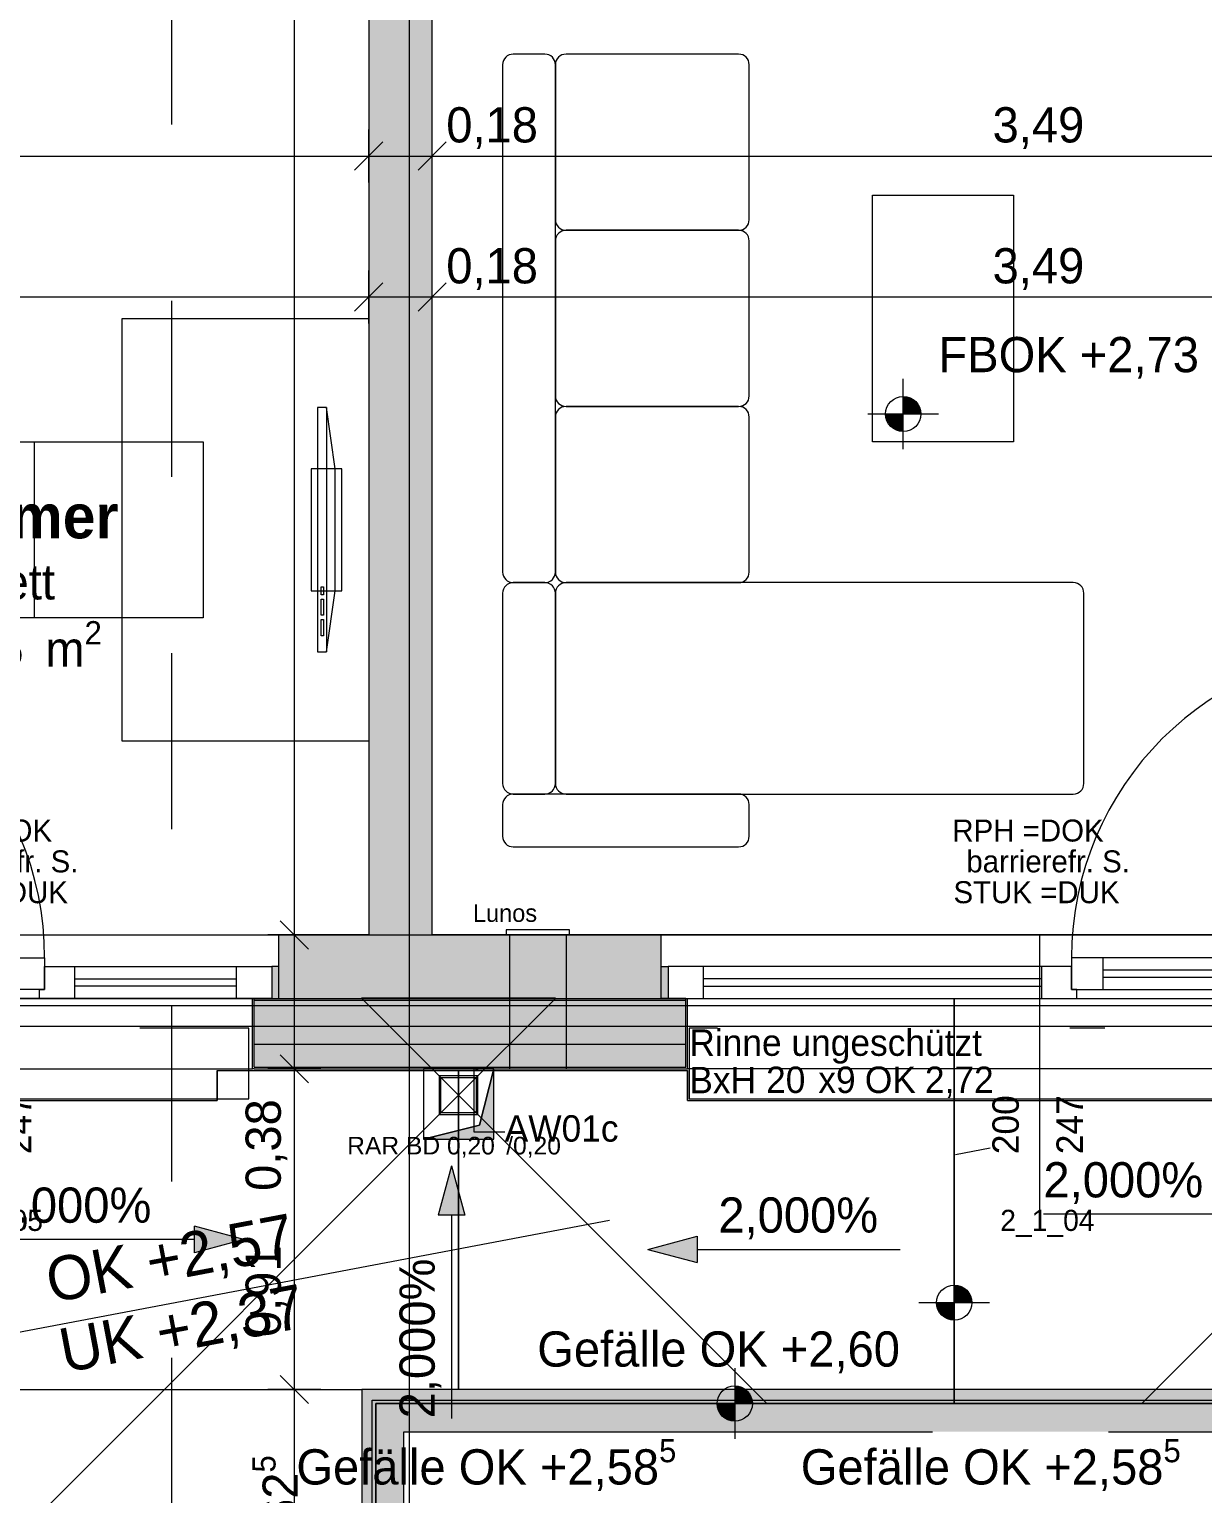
# Model space of a CAD drawing. Header units: metres. Extents: x -3 to 205, y -18 to 45.
# Drawn here: x 46.321 to 49.652, y -11.39 to -7.233 of the extents above; entities that cross this region are included whole.
import ezdxf

# ---------------------------------------------------------------- set-up
doc = ezdxf.new("R2010")
doc.units = ezdxf.units.M
doc.header["$MEASUREMENT"] = 0
for name, pattern in [('Achse', [0.004, 0.002, -0.001, 0, -0.001]), ('Baufluchtlinie', [0.013, 0.008, -0.005]), ('Punkt 1_1', [0.075, 0.025, -0.05]), ('Schnittlinie', [0.006, 0.003, -0.0015, 0, -0.0015]), ('Strichlinie eng', [0.002, 0.0015, -0.0005]), ('Untersicht', [0.001, 0.0005, -0.0005])]:
    doc.linetypes.add(name, pattern=pattern)
for name, color, linetype in [('1._1.Stock  PP STG2_4_000 Achsraster', 7, 'Continuous'), ('1._1.Stock  PP STG2_4_110 Wand Aussen', 7, 'Continuous'), ('1._1.Stock  PP STG2_4_120 Wand Innen tragend', 7, 'Continuous'), ('1._1.Stock  PP STG2_4_210 Decke', 7, 'Continuous'), ('1._1.Stock  PP STG2_4_220 Bodenaufbau', 7, 'Continuous'), ('1._1.Stock  PP STG2_4_220 Bodenaufbau - Außen_ Gefälle', 7, 'Continuous'), ('1._1.Stock  PP STG2_4_221 Bodenaufbau - Abdichtung', 7, 'Continuous'), ('1._1.Stock  PP STG2_4_221 Bodenaufbau - Terrassenbelag', 7, 'Continuous'), ('1._1.Stock  PP STG2_4_270 Deckendurchbruchsymbol', 7, 'Continuous'), ('1._1.Stock  PP STG2_4_450 Absturzsicherung', 7, 'Continuous'), ('1._1.Stock  PP STG2_4_510 Möblierung', 7, 'Continuous'), ('1._1.Stock  PP STG2_4_520 Fixeinbauten', 7, 'Continuous'), ('1._1.Stock  PP STG2_4_611 Entwässerung', 7, 'Continuous'), ('1._1.Stock  PP STG2_4_810 Raum', 7, 'Continuous'), ('1._1.Stock  PP STG2_4_815 Raumbegrenzung', 7, 'Continuous'), ('1._1.Stock  PP STG2_4_851 Marker Schnitt', 7, 'Continuous'), ('1._1.Stock  PP STG2_4_915 Allgemein Beschriftung.x', 7, 'Continuous'), ('1._1.Stock  PP STG2_4_950 Polierplan Bemaßung', 7, 'Continuous'), ('1._1.Stock  PP STG2_4_955 Polierplan Beschriftung', 7, 'Continuous')]:
    doc.layers.add(name, color=color, linetype=linetype)
doc.styles.add('ERSTELLTER_STIL_1', font='arial.ttf')
doc.styles.add('ERSTELLTER_STIL_2', font='')
doc.styles.add('ERSTELLTER_STIL_6', font='')
doc.styles.get('ERSTELLTER_STIL_2').set_extended_font_data('Eurostile')
doc.styles.get('ERSTELLTER_STIL_6').set_extended_font_data('Eurostile', bold=True)

msp = doc.modelspace()

# ---------------------------------------------------------------- hatches: boundary and pattern name
at = {"layer": '1._1.Stock  PP STG2_4_110 Wand Aussen', "linetype": 'Continuous', "lineweight": 13, "true_color": 0x3f7f02}
msp.add_hatch(color=76, dxfattribs=at).paths.add_polyline_path([(48.115, -9.8037), (47.03, -9.8037), (47.03, -9.8937), (47.03, -9.9837), (48.115, -9.9837), (48.115, -9.8937)])
at = {"layer": '1._1.Stock  PP STG2_4_110 Wand Aussen', "linetype": 'Continuous', "lineweight": 13, "true_color": 0xff6400}
for points in [[(47.01, -9.9837), (47.03, -9.9837), (47.03, -9.8937), (47.01, -9.8937)], [(48.135, -9.9837), (48.135, -9.8937), (48.115, -9.8937), (48.115, -9.9837)], [(48.185, -9.9887), (46.96, -9.9887), (46.96, -10.1137), (48.185, -10.1137)], [(48.185, -10.1137), (46.96, -10.1137), (46.96, -10.1787), (48.185, -10.1787)]]:
    msp.add_hatch(color=30, dxfattribs=at).paths.add_polyline_path(points)
at = {"layer": '1._1.Stock  PP STG2_4_110 Wand Aussen', "linetype": 'Continuous', "lineweight": 0, "true_color": 0x373737}
msp.add_hatch(color=250, dxfattribs=at).paths.add_polyline_path([(46.96, -9.9887), (48.185, -9.9887), (48.185, -9.9837), (46.96, -9.9837)])
at = {"layer": '1._1.Stock  PP STG2_4_120 Wand Innen tragend', "linetype": 'Continuous', "lineweight": 13, "true_color": 0x3f7f02}
msp.add_hatch(color=76, dxfattribs=at).paths.add_polyline_path([(47.465, -9.8037), (47.465, -5.8537), (47.285, -5.8537), (47.285, -9.8037)])
at = {"layer": '1._1.Stock  PP STG2_4_270 Deckendurchbruchsymbol', "linetype": 'Continuous', "lineweight": 0, "true_color": 0x000000}
msp.add_hatch(color=18, dxfattribs=at).paths.add_polyline_path([(47.44, -10.3837), (47.64, -10.3837), (47.64, -10.1837), (47.5996, -10.3433)])
at = {"layer": '1._1.Stock  PP STG2_4_450 Absturzsicherung', "linetype": 'Continuous', "lineweight": 13, "true_color": 0xb85600}
for points in [[(47.265, -11.0937), (47.385, -11.2137), (47.385, -11.0937)], [(47.265, -11.2137), (47.385, -11.2137), (47.265, -11.0937)], [(47.385, -11.2137), (50.8105, -11.2137), (50.8105, -11.0937), (47.385, -11.0937)], [(47.265, -11.2137), (47.265, -11.7187), (47.385, -11.7187), (47.385, -11.2137)]]:
    msp.add_hatch(color=32, dxfattribs=at).paths.add_polyline_path(points)
at = {"layer": '1._1.Stock  PP STG2_4_950 Polierplan Bemaßung', "linetype": 'Continuous', "lineweight": 13, "true_color": 0xfb02fe}
for points in [[(48.8022, -8.3251), (48.8522, -8.3251), (48.8484, -8.3059), (48.8375, -8.2897), (48.8213, -8.2789), (48.8022, -8.2751)], [(48.8022, -8.3251), (48.7522, -8.3251), (48.756, -8.3442), (48.7668, -8.3604), (48.783, -8.3713), (48.8022, -8.3751)]]:
    msp.add_hatch(color=6, dxfattribs=at).paths.add_polyline_path(points)
at = {"layer": '1._1.Stock  PP STG2_4_950 Polierplan Bemaßung', "linetype": 'Continuous', "lineweight": 13, "true_color": 0x6c6cff}
for points in [[(47.52, -10.4594), (47.4825, -10.5994), (47.5575, -10.5994)], [(46.9306, -10.6681), (46.7907, -10.6306), (46.7907, -10.7056)], [(48.0775, -10.6962), (48.2175, -10.7337), (48.2175, -10.6587)], [(48.947, -10.8475), (48.997, -10.8475), (48.9932, -10.8284), (48.9824, -10.8121), (48.9662, -10.8013), (48.947, -10.7975)], [(48.947, -10.8475), (48.897, -10.8475), (48.9009, -10.8666), (48.9117, -10.8828), (48.9279, -10.8937), (48.947, -10.8975)], [(48.324, -11.1337), (48.374, -11.1337), (48.3702, -11.1146), (48.3593, -11.0984), (48.3431, -11.0875), (48.324, -11.0837)], [(48.324, -11.1337), (48.274, -11.1337), (48.2778, -11.1528), (48.2886, -11.1691), (48.3048, -11.1799), (48.324, -11.1837)]]:
    msp.add_hatch(color=171, dxfattribs=at).paths.add_polyline_path(points)

# ---------------------------------------------------------------- linework, layer by layer
at = {"layer": '1._1.Stock  PP STG2_4_000 Achsraster', "color": 5, "linetype": 'Continuous', "lineweight": 0, "ltscale": 1000}
for p, q in [((47.4, 1.9963), (47.4, -16.0037)), ((30.9, -10.0037), (53.4, -10.0037))]:
    msp.add_line(p, q, dxfattribs=at)
at = {"layer": '1._1.Stock  PP STG2_4_110 Wand Aussen', "color": 7, "linetype": 'Continuous', "lineweight": 13, "ltscale": 1000}
for p, q in [((45.38, -9.8037), (47.03, -9.8037)), ((47.03, -9.8037), (47.03, -9.8037)), ((50.265, -9.8037), (48.115, -9.8037)), ((48.115, -9.8037), (48.115, -9.8037)), ((49.19, -10.585), (49.19, -9.8037)), ((46.275, -9.8687), (46.365, -9.8687)), ((46.365, -9.8687), (46.365, -9.9587)), ((49.37, -9.8687), (49.28, -9.8687)), ((49.28, -9.8687), (49.28, -9.9587)), ((50.07, -9.8687), (49.37, -9.8687)), ((49.37, -9.9587), (49.37, -9.8687)), ((46.365, -9.9587), (46.365, -9.8937)), ((46.365, -9.8937), (46.4, -9.8937)), ((46.4, -9.8937), (46.45, -9.8937)), ((46.45, -9.8937), (46.91, -9.8937)), ((46.45, -9.8937), (46.45, -9.9837)), ((46.45, -9.9287), (46.91, -9.9287)), ((46.91, -9.9837), (46.91, -9.8937)), ((46.91, -9.8937), (47.01, -9.8937)), ((47.01, -9.8937), (47.01, -9.9837)), ((48.235, -9.8937), (48.135, -9.8937)), ((48.135, -9.8937), (48.135, -9.9837)), ((49.195, -9.8937), (48.235, -9.8937)), ((48.235, -9.9837), (48.235, -9.8937)), ((49.195, -9.9287), (48.235, -9.9287)), ((49.245, -9.8937), (49.195, -9.8937)), ((49.195, -9.8937), (49.195, -9.9837)), ((49.28, -9.8937), (49.245, -9.8937)), ((49.28, -9.9587), (49.28, -9.8937)), ((50.07, -9.9037), (49.37, -9.9037)), ((49.37, -9.9237), (50.07, -9.9237)), ((46.365, -9.9587), (46.275, -9.9587)), ((46.35, -9.9837), (46.35, -9.9587)), ((46.35, -9.9587), (46.365, -9.9587)), ((46.91, -9.9487), (46.45, -9.9487)), ((48.235, -9.9487), (49.195, -9.9487)), ((49.295, -9.9587), (49.28, -9.9587)), ((49.28, -9.9587), (49.37, -9.9587)), ((49.295, -9.9837), (49.295, -9.9587)), ((49.37, -9.9587), (50.07, -9.9587)), ((46.35, -9.9837), (45.5, -9.9837)), ((46.4, -9.9837), (46.35, -9.9837)), ((46.45, -9.9837), (46.4, -9.9837)), ((46.91, -9.9837), (46.45, -9.9837)), ((47.01, -9.9837), (46.91, -9.9837)), ((46.955, -9.9887), (46.955, -9.9837)), ((46.96, -9.9837), (46.955, -9.9837)), ((46.96, -9.9837), (46.955, -9.9837)), ((46.96, -9.9837), (46.955, -9.9837)), ((46.955, -9.9887), (46.955, -9.9837)), ((46.955, -10.1137), (46.955, -9.9887)), ((46.955, -10.1137), (46.955, -9.9887)), ((46.96, -9.9837), (47.03, -9.9837)), ((46.96, -10.1787), (46.96, -9.9837)), ((46.96, -9.9837), (47.03, -9.9837)), ((46.96, -9.9837), (47.03, -9.9837)), ((46.96, -9.9887), (48.185, -9.9887)), ((48.185, -9.9837), (48.115, -9.9837)), ((48.185, -9.9837), (48.115, -9.9837)), ((48.185, -9.9837), (48.115, -9.9837)), ((48.135, -9.9837), (48.235, -9.9837)), ((48.185, -9.9837), (48.19, -9.9837)), ((48.185, -10.1787), (48.185, -9.9837)), ((48.185, -9.9837), (48.19, -9.9837)), ((48.185, -9.9837), (48.19, -9.9837)), ((48.19, -9.9887), (48.19, -9.9837)), ((48.19, -9.9887), (48.19, -9.9837)), ((48.19, -10.1137), (48.19, -9.9887)), ((48.19, -10.1137), (48.19, -9.9887)), ((48.235, -9.9837), (49.195, -9.9837)), ((49.195, -9.9837), (49.245, -9.9837)), ((49.245, -9.9837), (49.295, -9.9837)), ((49.295, -9.9837), (50.145, -9.9837)), ((46.955, -10.1787), (46.955, -10.1137)), ((46.955, -10.1787), (46.955, -10.1137)), ((48.19, -10.1787), (48.19, -10.1137)), ((48.19, -10.1787), (48.19, -10.1137)), ((46.955, -10.1837), (46.955, -10.1787)), ((46.955, -10.1837), (46.955, -10.1787)), ((46.96, -10.1787), (48.185, -10.1787)), ((48.19, -10.1837), (48.19, -10.1787)), ((48.19, -10.1837), (48.19, -10.1787)), ((45.455, -10.1837), (46.955, -10.1837)), ((46.96, -10.1837), (46.955, -10.1837)), ((46.955, -10.1837), (46.955, -10.1837)), ((48.185, -10.1837), (48.19, -10.1837)), ((50.19, -10.1837), (48.19, -10.1837)), ((48.19, -10.1837), (48.19, -10.1837))]:
    msp.add_line(p, q, dxfattribs=at)
at = {"layer": '1._1.Stock  PP STG2_4_110 Wand Aussen', "color": 7, "linetype": 'Continuous', "lineweight": 18, "ltscale": 1000}
for p, q in [((47.03, -9.8937), (47.03, -9.8037)), ((47.03, -9.8937), (47.03, -9.8037)), ((48.115, -9.8937), (48.115, -9.8037)), ((48.115, -9.8937), (48.115, -9.8037)), ((47.03, -9.9837), (47.03, -9.8937)), ((47.03, -9.9837), (47.03, -9.8937)), ((47.03, -9.9837), (47.03, -9.8937)), ((48.115, -9.9837), (48.115, -9.8937)), ((48.115, -9.9837), (48.115, -9.8937)), ((48.115, -9.9837), (48.115, -9.8937)), ((47.03, -9.9837), (48.115, -9.9837))]:
    msp.add_line(p, q, dxfattribs=at)
at = {"layer": '1._1.Stock  PP STG2_4_110 Wand Aussen', "color": 1, "linetype": 'Punkt 1_1', "lineweight": 0, "ltscale": 1000}
msp.add_line((46.96, -10.1137), (48.185, -10.1137), dxfattribs=at)
at = {"layer": '1._1.Stock  PP STG2_4_110 Wand Aussen', "color": 7, "linetype": 'Continuous', "lineweight": 18, "ltscale": 1000, "flags": 128}
for points in [[(47.285, -9.8037), (47.03, -9.8037)], [(48.115, -9.8037), (47.465, -9.8037)]]:
    msp.add_lwpolyline(points, dxfattribs=at)
at = {"layer": '1._1.Stock  PP STG2_4_110 Wand Aussen', "color": 7, "linetype": 'Continuous', "lineweight": 13, "ltscale": 1000, "flags": 128}
for points in [[(47.01, -9.9837), (47.03, -9.9837), (47.03, -9.8937), (47.01, -9.8937)], [(48.135, -9.9837), (48.115, -9.9837), (48.115, -9.8937), (48.135, -9.8937)]]:
    msp.add_lwpolyline(points, close=True, dxfattribs=at)
msp.add_lwpolyline([(46.96, -10.1837), (48.185, -10.1837)], dxfattribs=at)
at = {"layer": '1._1.Stock  PP STG2_4_110 Wand Aussen', "color": 8, "linetype": 'Continuous', "lineweight": 0, "ltscale": 1000}
for centre, start, end in [((45.485, -9.8687), 0, 90), ((50.16, -9.8687), 90, 180)]:
    msp.add_arc(centre, 0.88, start, end, dxfattribs=at)
at = {"layer": '1._1.Stock  PP STG2_4_120 Wand Innen tragend', "color": 7, "linetype": 'Continuous', "lineweight": 18, "ltscale": 1000, "flags": 128}
for points in [[(47.285, -5.8537), (47.285, -9.8037)], [(47.465, -9.8037), (47.465, -5.8537)]]:
    msp.add_lwpolyline(points, dxfattribs=at)
at = {"layer": '1._1.Stock  PP STG2_4_210 Decke', "color": 7, "linetype": 'Continuous', "lineweight": 13, "ltscale": 1000, "true_color": 0xf4f4f4, "flags": 128}
for points in [[(32.5844, -1.4987), (32.5972, -11.3837), (41.935, -11.3837), (41.935, -10.8837), (44.785, -10.8837), (44.785, -9.9837), (51.1258, -9.9837), (51.1621, -1.4987), (44.865, -1.4987), (44.865, -3.9237), (42.27, -3.9237), (42.27, -5.8737), (40.275, -5.8737), (40.275, -3.9237), (37.705, -3.9237), (37.705, -1.4987)], [(32.8568, -11.4637), (32.859, -13.2537), (36.485, -13.2537), (36.485, -12.6087), (41.6891, -12.6087), (41.975, -12.5676), (41.975, -11.7587), (47.305, -11.7587), (47.305, -11.1337), (50.8609, -11.1337), (50.8654, -10.0637), (44.865, -10.0637), (44.865, -10.9637), (42.015, -10.9637), (42.015, -11.4637)]]:
    msp.add_lwpolyline(points, close=True, dxfattribs=at)
at = {"layer": '1._1.Stock  PP STG2_4_220 Bodenaufbau', "color": 7, "linetype": 'Continuous', "lineweight": 13, "ltscale": 1000, "true_color": 0xf4f4f4, "flags": 128}
msp.add_lwpolyline([(32.7646, -1.6787), (32.7765, -11.2037), (41.755, -11.2037), (41.755, -10.7037), (44.605, -10.7037), (44.605, -9.8037), (50.9466, -9.8037), (50.9814, -1.6787), (45.045, -1.6787), (45.045, -4.1037), (42.435, -4.1037), (42.435, -6.0537), (40.095, -6.0537), (40.095, -4.1037), (37.525, -4.1037), (37.525, -1.6787)], close=True, dxfattribs=at)
at = {"layer": '1._1.Stock  PP STG2_4_220 Bodenaufbau - Außen_ Gefälle', "color": 7, "linetype": 'Continuous', "lineweight": 13, "ltscale": 1000, "true_color": 0xf4f4f4, "flags": 128}
msp.add_lwpolyline([(32.8568, -11.4637), (32.859, -13.2137), (36.445, -13.2137), (36.445, -12.5687), (39.035, -12.5687), (39.035, -12.5987), (41.4187, -12.5987), (41.975, -12.5188), (41.975, -11.7487), (44.915, -11.7487), (47.295, -11.7487), (47.295, -11.1237), (50.8609, -11.1237), (50.8654, -10.0637), (44.865, -10.0637), (44.865, -10.9637), (42.015, -10.9637), (42.015, -11.4637)], close=True, dxfattribs=at)
at = {"layer": '1._1.Stock  PP STG2_4_221 Bodenaufbau - Abdichtung', "color": 171, "linetype": 'Schnittlinie', "lineweight": 13, "ltscale": 1000, "true_color": 0x6c6cff, "flags": 128}
for points in [[(46.135, -9.9837), (47.265, -9.9837)], [(47.8153, -9.9834), (47.2647, -9.9834)], [(47.54, -10.2587), (47.265, -9.9837)], [(47.265, -9.9837), (47.815, -9.9837)], [(47.265, -9.9837), (47.54, -10.2587)], [(47.54, -10.2587), (47.815, -9.9837)], [(47.815, -9.9837), (47.54, -10.2587)], [(47.815, -9.9837), (48.947, -9.9837)], [(48.947, -9.9837), (50.0829, -9.9837)], [(48.947, -11.1337), (48.947, -9.9837)], [(48.947, -9.9837), (48.947, -11.1337)], [(46.04, -11.7587), (47.54, -10.2587)], [(47.54, -10.2587), (46.135, -11.6637)], [(48.415, -11.1337), (47.54, -10.2587)], [(47.54, -10.2587), (48.415, -11.1337)], [(50.3561, -10.2569), (49.4793, -11.1337)], [(49.4793, -11.1337), (50.3544, -10.2586)], [(47.305, -11.1337), (47.305, -11.7587)], [(48.415, -11.1337), (47.305, -11.1337)], [(48.947, -11.1337), (48.415, -11.1337)], [(49.4793, -11.1337), (48.947, -11.1337)], [(48.947, -11.1339), (49.4791, -11.1339)], [(49.479, -11.134), (50.9411, -11.134)], [(50.9409, -11.1337), (49.4793, -11.1337)]]:
    msp.add_lwpolyline(points, dxfattribs=at)
at = {"layer": '1._1.Stock  PP STG2_4_221 Bodenaufbau - Terrassenbelag', "color": 7, "linetype": 'Continuous', "lineweight": 18, "ltscale": 1000, "flags": 128}
for points in [[(46.8548, -10.1887), (46.8548, -10.2737)], [(46.855, -10.1887), (47.54, -10.1887)], [(46.855, -10.2737), (46.855, -10.1887)], [(47.54, -10.1887), (47.54, -11.0937)], [(47.54, -10.1887), (48.19, -10.1887)], [(47.54, -11.0937), (47.54, -10.1887)], [(48.19, -10.1887), (48.19, -10.2737)], [(48.1902, -10.2737), (48.1902, -10.1887)], [(46.135, -10.2737), (46.855, -10.2737)], [(48.19, -10.2737), (48.947, -10.2737)], [(48.9468, -10.2737), (48.9468, -11.0933)], [(48.947, -10.2737), (48.947, -11.0937)], [(48.947, -10.2737), (50.19, -10.2737)], [(48.947, -11.0937), (48.947, -10.2737)], [(48.9472, -11.0933), (48.9472, -10.2737)], [(47.265, -11.0937), (47.265, -11.7187)], [(47.54, -11.0937), (47.265, -11.0937)], [(48.947, -11.0937), (47.54, -11.0937)], [(50.3541, -11.0937), (48.947, -11.0937)]]:
    msp.add_lwpolyline(points, dxfattribs=at)
at = {"layer": '1._1.Stock  PP STG2_4_270 Deckendurchbruchsymbol', "color": 7, "linetype": 'Continuous', "lineweight": 13, "ltscale": 1000, "flags": 128}
for points in [[(47.5996, -10.3433), (47.64, -10.1837), (47.44, -10.1837), (47.44, -10.3837)], [(47.44, -10.3837), (47.64, -10.3837), (47.64, -10.1837), (47.5996, -10.3433)]]:
    msp.add_lwpolyline(points, close=True, dxfattribs=at)
at = {"layer": '1._1.Stock  PP STG2_4_450 Absturzsicherung', "color": 7, "linetype": 'Strichlinie eng', "lineweight": 13, "ltscale": 1000, "flags": 128}
for points in [[(47.265, -11.0937), (47.265, -11.7187)], [(50.8105, -11.0937), (47.385, -11.0937)], [(47.385, -11.7187), (47.385, -11.2137)], [(47.385, -11.2137), (50.8105, -11.2137)]]:
    msp.add_lwpolyline(points, dxfattribs=at)
at = {"layer": '1._1.Stock  PP STG2_4_510 Möblierung', "color": 8, "linetype": 'Continuous', "lineweight": 13, "ltscale": 1000, "true_color": 0x7e7f7f}
for p, q in [((47.785, -7.3037), (47.695, -7.3037)), ((48.335, -7.3037), (47.845, -7.3037)), ((47.665, -7.3337), (47.665, -8.7737)), ((47.815, -7.3337), (47.815, -7.7737)), ((47.815, -8.7737), (47.815, -7.3337)), ((48.365, -7.7737), (48.365, -7.3337)), ((48.335, -7.8037), (47.845, -7.8037)), ((47.845, -7.8037), (48.335, -7.8037)), ((47.815, -7.8337), (47.815, -8.2737)), ((48.365, -8.2737), (48.365, -7.8337)), ((47.165, -8.3069), (47.165, -9.0005)), ((48.335, -8.3037), (47.845, -8.3037)), ((47.845, -8.3037), (48.335, -8.3037)), ((47.815, -8.3337), (47.815, -8.7737)), ((48.365, -8.7737), (48.365, -8.3337)), ((46.335, -8.4037), (46.335, -8.9037)), ((47.785, -8.8037), (47.695, -8.8037)), ((47.695, -8.8037), (47.785, -8.8037)), ((47.845, -8.8037), (48.335, -8.8037)), ((49.285, -8.8037), (47.845, -8.8037)), ((47.15, -8.8387), (47.15, -8.8156)), ((47.15, -8.8156), (47.1563, -8.8156)), ((47.1563, -8.8387), (47.15, -8.8387)), ((47.15, -8.8965), (47.15, -8.8503)), ((47.15, -8.8503), (47.1563, -8.8503)), ((47.1563, -8.8156), (47.1563, -8.8387)), ((47.1563, -8.8503), (47.1563, -8.8965)), ((47.665, -8.8337), (47.665, -9.3737)), ((47.815, -8.8337), (47.815, -9.3737)), ((47.815, -9.3737), (47.815, -8.8337)), ((49.315, -9.3737), (49.315, -8.8337)), ((47.1563, -8.8965), (47.15, -8.8965)), ((47.15, -8.9543), (47.15, -8.9081)), ((47.15, -8.9081), (47.1563, -8.9081)), ((47.1563, -8.9081), (47.1563, -8.9543)), ((47.1563, -8.9543), (47.15, -8.9543)), ((47.665, -9.4337), (47.665, -9.5237)), ((47.695, -9.4037), (47.785, -9.4037)), ((48.335, -9.4037), (47.695, -9.4037)), ((47.845, -9.4037), (49.285, -9.4037)), ((48.365, -9.5237), (48.365, -9.4337)), ((47.695, -9.5537), (48.335, -9.5537))]:
    msp.add_line(p, q, dxfattribs=at)
at = {"layer": '1._1.Stock  PP STG2_4_510 Möblierung', "color": 8, "linetype": 'Continuous', "lineweight": 13, "ltscale": 1000, "true_color": 0x7e7f7f, "flags": 128}
for points in [[(48.715, -8.4037), (48.715, -7.7037), (49.115, -7.7037), (49.115, -8.4037)], [(46.585, -9.2537), (46.585, -8.0537), (47.285, -8.0537), (47.285, -9.2537)], [(47.14, -8.3069), (47.14, -9.0005), (47.165, -9.0005), (47.19, -8.8271), (47.19, -8.4803), (47.165, -8.3069)], [(46.815, -8.4037), (46.815, -8.9037), (46.285, -8.9037), (46.285, -8.4037)], [(47.1217, -8.4803), (47.1217, -8.8271), (47.2084, -8.8271), (47.2084, -8.4803)]]:
    msp.add_lwpolyline(points, close=True, dxfattribs=at)
at = {"layer": '1._1.Stock  PP STG2_4_510 Möblierung', "color": 8, "linetype": 'Continuous', "lineweight": 13, "ltscale": 1000, "true_color": 0x7e7f7f}
for centre, start, end in [((47.695, -7.3337), 90, 180), ((47.785, -7.3337), 0, 90), ((47.845, -7.3337), 90, 180), ((48.335, -7.3337), 0, 90), ((47.845, -7.7737), 180, 270), ((47.845, -7.8337), 90, 180), ((48.335, -7.7737), 270, 0), ((48.335, -7.8337), 0, 90), ((47.845, -8.2737), 180, 270), ((47.845, -8.3337), 90, 180), ((48.335, -8.2737), 270, 0), ((48.335, -8.3337), 0, 90), ((47.695, -8.7737), 180, 270), ((47.695, -8.8337), 90, 180), ((47.785, -8.7737), 270, 0), ((47.785, -8.8337), 0, 90), ((47.845, -8.7737), 180, 270), ((47.845, -8.8337), 90, 180), ((48.335, -8.7737), 270, 0), ((49.285, -8.8337), 0, 90), ((47.695, -9.3737), 180, 270), ((47.785, -9.3737), 270, 0), ((47.845, -9.3737), 180, 270), ((49.285, -9.3737), 270, 0), ((47.695, -9.4337), 90, 180), ((48.335, -9.4337), 0, 90), ((47.695, -9.5237), 180, 270), ((48.335, -9.5237), 270, 0)]:
    msp.add_arc(centre, 0.03, start, end, dxfattribs=at)
at = {"layer": '1._1.Stock  PP STG2_4_520 Fixeinbauten', "color": 8, "linetype": 'Schnittlinie', "lineweight": 0, "ltscale": 1000, "flags": 128}
for points in [[(47.675, -9.7887), (47.675, -9.8037)], [(47.855, -9.7887), (47.675, -9.7887)], [(47.675, -9.8037), (47.855, -9.8037)], [(47.685, -9.8037), (47.685, -10.1837)], [(47.845, -9.8037), (47.845, -10.1837)], [(47.855, -9.8037), (47.855, -9.7887)], [(47.685, -10.1837), (47.6889, -10.1837), (47.7003, -10.1837), (47.718, -10.1837), (47.7403, -10.1837), (47.765, -10.1837), (47.7898, -10.1837), (47.8121, -10.1837), (47.8298, -10.1837), (47.8411, -10.1837), (47.845, -10.1837)]]:
    msp.add_lwpolyline(points, dxfattribs=at)
at = {"layer": '1._1.Stock  PP STG2_4_611 Entwässerung', "color": 7, "linetype": 'Achse', "lineweight": 13, "ltscale": 1000, "flags": 128}
for points in [[(45.455, -10.2687), (46.945, -10.2687), (46.945, -10.0687), (45.455, -10.0687)], [(48.195, -10.2687), (50.185, -10.2687), (50.185, -10.0687), (48.195, -10.0687)]]:
    msp.add_lwpolyline(points, close=True, dxfattribs=at)
at = {"layer": '1._1.Stock  PP STG2_4_611 Entwässerung', "color": 7, "linetype": 'Continuous', "lineweight": 18, "ltscale": 1000, "flags": 128}
for points in [[(47.485, -10.3137), (47.595, -10.3137), (47.595, -10.2037), (47.485, -10.2037)], [(47.49, -10.2087), (47.59, -10.2087), (47.59, -10.3087), (47.49, -10.3087)]]:
    msp.add_lwpolyline(points, close=True, dxfattribs=at)
at = {"layer": '1._1.Stock  PP STG2_4_815 Raumbegrenzung', "color": 8, "linetype": 'Baufluchtlinie', "lineweight": 13, "ltscale": 1000}
msp.add_line((44.915, -11.0937), (47.265, -11.0937), dxfattribs=at)
at = {"layer": '1._1.Stock  PP STG2_4_851 Marker Schnitt', "color": 7, "linetype": 'Untersicht', "lineweight": 13, "ltscale": 1000}
msp.add_line((46.725, 1.9963), (46.725, -15.6487), dxfattribs=at)
at = {"layer": '1._1.Stock  PP STG2_4_915 Allgemein Beschriftung.x', "color": 7, "linetype": 'Continuous', "lineweight": 13, "ltscale": 1000}
for p, q in [((47.5961, -10.1871), (47.5711, -10.1804)), ((47.5836, -10.1837), (47.5836, -10.3627)), ((47.5836, -10.3627), (47.6709, -10.3627))]:
    msp.add_line(p, q, dxfattribs=at)
at = {"layer": '1._1.Stock  PP STG2_4_950 Polierplan Bemaßung', "color": 6, "linetype": 'Continuous', "lineweight": 13, "ltscale": 1000, "true_color": 0xfb02fe}
for p, q in [((47.074, -9.8037), (47.074, -5.6537)), ((47.285, -7.668), (47.285, -7.518)), ((47.465, -7.668), (47.465, -7.518)), ((47.325, -7.553), (47.245, -7.633)), ((47.505, -7.553), (47.425, -7.633)), ((44.705, -7.593), (47.285, -7.593)), ((47.285, -7.593), (47.465, -7.593)), ((47.465, -7.593), (50.9531, -7.593)), ((48.8022, -8.4251), (48.8022, -8.2251)), ((48.7022, -8.3251), (48.9022, -8.3251)), ((47.034, -9.7637), (47.114, -9.8437)), ((47.149, -9.8037), (46.999, -9.8037)), ((47.074, -10.1837), (47.074, -9.8037)), ((47.034, -10.1437), (47.114, -10.2237)), ((47.149, -10.1837), (46.999, -10.1837)), ((47.074, -11.0937), (47.074, -10.1837)), ((47.034, -11.0537), (47.114, -11.1337)), ((47.149, -11.0937), (46.999, -11.0937)), ((47.074, -11.7187), (47.074, -11.0937))]:
    msp.add_line(p, q, dxfattribs=at)
at = {"layer": '1._1.Stock  PP STG2_4_950 Polierplan Bemaßung', "color": 76, "linetype": 'Continuous', "lineweight": 13, "ltscale": 1000, "true_color": 0x3f7f02}
for p, q in [((47.285, -8.068), (47.285, -7.918)), ((47.465, -8.068), (47.465, -7.918)), ((47.325, -7.953), (47.245, -8.033)), ((47.505, -7.953), (47.425, -8.033)), ((41.935, -7.993), (47.285, -7.993)), ((47.285, -7.993), (47.465, -7.993)), ((47.465, -7.993), (50.9531, -7.993))]:
    msp.add_line(p, q, dxfattribs=at)
at = {"layer": '1._1.Stock  PP STG2_4_950 Polierplan Bemaßung', "color": 7, "linetype": 'Achse', "lineweight": 13, "ltscale": 1000}
msp.add_line((41.975, -11.7487), (50.8654, -10.0637), dxfattribs=at)
at = {"layer": '1._1.Stock  PP STG2_4_950 Polierplan Bemaßung', "color": 171, "linetype": 'Continuous', "lineweight": 13, "ltscale": 1000, "true_color": 0x6c6cff}
for p, q in [((47.52, -10.4594), (47.4825, -10.5994)), ((47.52, -10.4594), (47.5575, -10.5994)), ((49.7166, -10.5962), (49.2003, -10.5962)), ((46.7907, -10.7056), (46.7907, -10.6306)), ((46.9306, -10.6681), (46.7907, -10.6306)), ((47.5575, -10.5994), (47.4825, -10.5994)), ((47.52, -10.5994), (47.52, -10.6594)), ((46.7306, -10.6681), (46.2144, -10.6681)), ((46.7907, -10.6681), (46.7306, -10.6681)), ((46.9306, -10.6681), (46.7907, -10.7056)), ((47.52, -10.6594), (47.52, -11.1757)), ((48.0775, -10.6962), (48.2175, -10.6587)), ((48.2175, -10.6587), (48.2175, -10.7337)), ((48.0775, -10.6962), (48.2175, -10.7337)), ((48.2175, -10.6962), (48.2775, -10.6962)), ((48.2775, -10.6962), (48.7938, -10.6962)), ((48.947, -10.7475), (48.947, -10.9475)), ((49.047, -10.8475), (48.847, -10.8475)), ((48.324, -11.0337), (48.324, -11.2337)), ((48.424, -11.1337), (48.224, -11.1337))]:
    msp.add_line(p, q, dxfattribs=at)
at = {"layer": '1._1.Stock  PP STG2_4_950 Polierplan Bemaßung', "color": 6, "linetype": 'Continuous', "lineweight": 13, "ltscale": 1000, "true_color": 0xfb02fe}
msp.add_circle((48.8022, -8.3251), 0.05, dxfattribs=at)
at = {"layer": '1._1.Stock  PP STG2_4_950 Polierplan Bemaßung', "color": 171, "linetype": 'Continuous', "lineweight": 13, "ltscale": 1000, "true_color": 0x6c6cff}
for centre in [(48.947, -10.8475), (48.324, -11.1337)]:
    msp.add_circle(centre, 0.05, dxfattribs=at)

# ---------------------------------------------------------------- texts
at = {"layer": '1._1.Stock  PP STG2_4_110 Wand Aussen', "color": 7, "linetype": 'Continuous', "lineweight": 13, "attachment_point": 9, "style": 'ERSTELLTER_STIL_2'}
for s, insert, char_height in [('\\A1;{\\pqr;\\pt0;\\fEurostile|b0|i0|c0|p0;\\W1.000000;RPH =DOK}', (46.3862, -9.5395), 0.0625), ('\\A1;{\\pqr;\\pt0;\\fEurostile|b0|i0|c0|p0;\\W1.000000;RPH =DOK}', (49.3712, -9.5395), 0.0625), ('\\A1;{\\pqr;\\pt0;\\fEurostile|b0|i0|c0|p0;\\W1.000000;barrierefr. S. }', (46.4609, -9.627), 0.0625), ('\\A1;{\\pqr;\\pt0;\\fEurostile|b0|i0|c0|p0;\\W1.000000;barrierefr. S. }', (49.4459, -9.627), 0.0625), ('\\A1;{\\pqr;\\pt0;\\fEurostile|b0|i0|c0|p0;\\W1.000000;STUK =DUK}', (46.4312, -9.7145), 0.0625), ('\\A1;{\\pqr;\\pt0;\\fEurostile|b0|i0|c0|p0;\\W1.000000;STUK =DUK}', (49.4162, -9.7145), 0.0625), ('\\A1;{\\pqr;\\pt0;\\fEurostile|b0|i0|c0|p0;\\W1.000000;2_1_05}', (46.3604, -10.6611), 0.06), ('\\A1;{\\pqr;\\pt0;\\fEurostile|b0|i0|c0|p0;\\W1.000000;2_1_04}', (49.3454, -10.6611), 0.06)]:
    msp.add_mtext(s, dxfattribs=dict(at, insert=insert, char_height=char_height))
at = {"layer": '1._1.Stock  PP STG2_4_110 Wand Aussen', "color": 7, "linetype": 'Continuous', "lineweight": 13, "char_height": 0.075, "attachment_point": 9, "rotation": 90, "style": 'ERSTELLTER_STIL_2'}
for s, insert in [('\\A1;{\\pqr;\\pt0;\\fEurostile|b0|i0|c0|p0;\\W1.000000;247}', (46.3272, -10.2587)), ('\\A1;{\\pqr;\\pt0;\\fEurostile|b0|i0|c0|p0;\\W1.000000;200}', (49.1314, -10.2587)), ('\\A1;{\\pqr;\\pt0;\\fEurostile|b0|i0|c0|p0;\\W1.000000;247}', (49.3122, -10.2587))]:
    msp.add_mtext(s, dxfattribs=dict(at, insert=insert))
at = {"layer": '1._1.Stock  PP STG2_4_270 Deckendurchbruchsymbol', "color": 1, "linetype": 'Continuous', "lineweight": 0, "insert": (47.54, -10.4413), "char_height": 0.05, "attachment_point": 8, "style": 'ERSTELLTER_STIL_1'}
msp.add_mtext('\\A1;{\\pqc;\\pt0;\\fArial|b0|i0|c0|p0;\\W1.000000;RAR BD 0,20\\fArial|b0|i0|c0|p0;\\W1.000000;\\A1{\\H.66x;\\S^  ;}\\fArial|b0|i0|c0|p0;\\W1.000000; /0,20\\fArial|b0|i0|c0|p0;\\W1.000000;\\A1{\\H.66x;\\S^  ;}\\fArial|b0|i0|c0|p0;\\W1.000000;\\fArial|b0|i0|c0|p0;\\W1.000000;\\A1{\\H.66x;\\S^  ;}}', dxfattribs=at)
at = {"layer": '1._1.Stock  PP STG2_4_810 Raum', "color": 7, "linetype": 'Continuous', "lineweight": 13, "attachment_point": 1}
for s, insert, char_height, style in [('\\A1;{\\pql;\\pt0;\\fEurostile|b1|i0|c0|p0;\\W1.000000;Zimmer}', (45.9706, -8.5531), 0.125, 'ERSTELLTER_STIL_6'), ('\\A1;{\\pql;\\pt0;\\fEurostile|b0|i0|c0|p0;\\W1.000000;Parkett}', (45.9706, -8.7515), 0.1, 'ERSTELLTER_STIL_2'), ('\\A1;{\\pql;\\pt0,0.05;\\fEurostile|b0|i0|c0|p0;\\W1.000000;10,45\\fEurostile|b0|i0|c0|p0;\\W1.000000;\\A1{\\H.66x;\\S^  ;}\\fEurostile|b0|i0|c0|p0;\\W1.000000; m\\fEurostile|b0|i0|c0|p0;\\W1.000000;\\A1{\\H.66x;\\S2^  ;}}', (45.9706, -8.913), 0.1, 'ERSTELLTER_STIL_2')]:
    msp.add_mtext(s, dxfattribs=dict(at, insert=insert, char_height=char_height, style=style))
at = {"layer": '1._1.Stock  PP STG2_4_915 Allgemein Beschriftung.x', "color": 250, "linetype": 'Continuous', "lineweight": 13, "true_color": 0x3f3f3f, "insert": (47.6718, -9.7673), "char_height": 0.05, "attachment_point": 8, "style": 'ERSTELLTER_STIL_2'}
msp.add_mtext('\\A1;{\\pqc;\\fEurostile|b0|i0|c0|p0;\\W1.000000;Lunos}', dxfattribs=at)
at = {"layer": '1._1.Stock  PP STG2_4_915 Allgemein Beschriftung.x', "color": 7, "linetype": 'Continuous', "lineweight": 13, "insert": (47.6709, -10.3534), "char_height": 0.075, "attachment_point": 4, "style": 'ERSTELLTER_STIL_2'}
msp.add_mtext('\\A1;{\\pql;\\fEurostile|b0|i0|c0|p0;\\W1.000000;AW01c}', dxfattribs=at)
at = {"layer": '1._1.Stock  PP STG2_4_950 Polierplan Bemaßung', "color": 6, "linetype": 'Continuous', "lineweight": 13, "true_color": 0xfb02fe, "char_height": 0.1, "attachment_point": 7, "style": 'ERSTELLTER_STIL_2'}
for s, insert, width in [('\\A1;{\\pql;\\fEurostile|b0|i0|c0|p0;\\W1.000000;0,18}', (47.5051, -7.573), 0.306373), ('\\A1;{\\pql;\\fEurostile|b0|i0|c0|p0;\\W1.000000;3,49}', (49.0559, -7.573), 0.306373), ('\\A1;{\\pql;\\fEurostile|b0|i0|c0|p0;\\W1.000000;FBOK +2,73}', (48.9022, -8.2251), 0.791456)]:
    msp.add_mtext(s, dxfattribs=dict(at, insert=insert, width=width))
at = {"layer": '1._1.Stock  PP STG2_4_950 Polierplan Bemaßung', "color": 76, "linetype": 'Continuous', "lineweight": 13, "true_color": 0x3f7f02, "char_height": 0.1, "width": 0.306373, "attachment_point": 7, "style": 'ERSTELLTER_STIL_2'}
for s, insert in [('\\A1;{\\pql;\\fEurostile|b0|i0|c0|p0;\\W1.000000;0,18}', (47.5051, -7.973)), ('\\A1;{\\pql;\\fEurostile|b0|i0|c0|p0;\\W1.000000;3,49}', (49.0559, -7.973))]:
    msp.add_mtext(s, dxfattribs=dict(at, insert=insert))
at = {"layer": '1._1.Stock  PP STG2_4_950 Polierplan Bemaßung', "color": 6, "linetype": 'Continuous', "lineweight": 13, "true_color": 0xfb02fe, "char_height": 0.1, "width": 0.306373, "attachment_point": 7, "rotation": 90, "style": 'ERSTELLTER_STIL_2'}
for s, insert in [('\\A1;{\\pql;\\fEurostile|b0|i0|c0|p0;\\W1.000000;0,38}', (47.054, -10.5301)), ('\\A1;{\\pql;\\fEurostile|b0|i0|c0|p0;\\W1.000000;0,91}', (47.054, -10.9451))]:
    msp.add_mtext(s, dxfattribs=dict(at, insert=insert))
at = {"layer": '1._1.Stock  PP STG2_4_950 Polierplan Bemaßung', "color": 171, "linetype": 'Continuous', "lineweight": 13, "true_color": 0x6c6cff, "char_height": 0.1, "attachment_point": 7, "style": 'ERSTELLTER_STIL_2'}
for s, insert in [('\\A1;{\\pql;\\fEurostile|b0|i0|c0|p0;\\W1.000000;2,000\\fEurostile|b0|i0|c0|p0;\\W1.000000;%}', (49.2003, -10.5672)), ('\\A1;{\\pql;\\fEurostile|b0|i0|c0|p0;\\W1.000000;2,000\\fEurostile|b0|i0|c0|p0;\\W1.000000;%}', (46.2144, -10.6391)), ('\\A1;{\\pql;\\fEurostile|b0|i0|c0|p0;\\W1.000000;2,000\\fEurostile|b0|i0|c0|p0;\\W1.000000;%}', (48.2775, -10.6672)), ('\\A1;{\\pql;\\fEurostile|b0|i0|c0|p0;\\W1.000000;Gefälle OK +2,58\\fEurostile|b0|i0|c0|p0;\\W1.000000;\\A1{\\H.66x;\\S5^  ;}}', (47.0796, -11.3927)), ('\\A1;{\\pql;\\fEurostile|b0|i0|c0|p0;\\W1.000000;Gefälle OK +2,58\\fEurostile|b0|i0|c0|p0;\\W1.000000;\\A1{\\H.66x;\\S5^  ;}}', (48.5114, -11.3927))]:
    msp.add_mtext(s, dxfattribs=dict(at, insert=insert))
at = {"layer": '1._1.Stock  PP STG2_4_950 Polierplan Bemaßung', "color": 7, "linetype": 'Continuous', "lineweight": 13, "insert": (46.3938, -10.904), "char_height": 0.125, "attachment_point": 4, "rotation": 10.732, "line_spacing_factor": 0.968161, "style": 'ERSTELLTER_STIL_2'}
msp.add_mtext('\\A1;{\\pql;\\fEurostile|b0|i0|c0|p0;\\W1.000000;OK \\fEurostile|b0|i0|c0|p0;\\W1.000000;+\\fEurostile|b0|i0|c0|p0;\\W1.000000;2,57\\fEurostile|b0|i0|c0|p0;\\W1.000000;\\A1{\\H.66x;\\S^  ;}\\fEurostile|b0|i0|c0|p0;\\W1.000000;\\fEurostile|b0|i0|c0|p0;\\W1.000000;\\P\\pql;\\fEurostile|b0|i0|c0|p0;\\W1.000000;UK \\fEurostile|b0|i0|c0|p0;\\W1.000000;+\\fEurostile|b0|i0|c0|p0;\\W1.000000;2,37\\fEurostile|b0|i0|c0|p0;\\W1.000000;\\A1{\\H.66x;\\S^  ;}\\fEurostile|b0|i0|c0|p0;\\W1.000000;\\fEurostile|b0|i0|c0|p0;\\W1.000000;}', dxfattribs=at)
at = {"layer": '1._1.Stock  PP STG2_4_950 Polierplan Bemaßung', "color": 171, "linetype": 'Continuous', "lineweight": 13, "true_color": 0x6c6cff, "insert": (47.4909, -11.1757), "char_height": 0.1, "attachment_point": 7, "rotation": 90, "style": 'ERSTELLTER_STIL_2'}
msp.add_mtext('\\A1;{\\pql;\\fEurostile|b0|i0|c0|p0;\\W1.000000;2,000\\fEurostile|b0|i0|c0|p0;\\W1.000000;%}', dxfattribs=at)
at = {"layer": '1._1.Stock  PP STG2_4_950 Polierplan Bemaßung', "color": 171, "linetype": 'Continuous', "lineweight": 13, "true_color": 0x6c6cff, "insert": (47.7634, -11.0475), "char_height": 0.1, "width": 1.08362, "attachment_point": 7, "style": 'ERSTELLTER_STIL_2'}
msp.add_mtext('\\A1;{\\pql;\\fEurostile|b0|i0|c0|p0;\\W1.000000;Gefälle OK +2,60}', dxfattribs=at)
at = {"layer": '1._1.Stock  PP STG2_4_950 Polierplan Bemaßung', "color": 6, "linetype": 'Continuous', "lineweight": 13, "true_color": 0xfb02fe, "insert": (47.1129, -11.5898), "char_height": 0.1, "attachment_point": 7, "rotation": 90, "style": 'ERSTELLTER_STIL_2'}
msp.add_mtext('\\A1;{\\pql;\\fEurostile|b0|i0|c0|p0;\\W1.000000;0,62\\fEurostile|b0|i0|c0|p0;\\W1.000000;\\A1{\\H.66x;\\S5^  ;}}', dxfattribs=at)
at = {"layer": '1._1.Stock  PP STG2_4_955 Polierplan Beschriftung', "color": 7, "linetype": 'Continuous', "lineweight": 13, "char_height": 0.075, "attachment_point": 1, "style": 'ERSTELLTER_STIL_2'}
for s, insert in [('\\A1;{\\pql;\\fEurostile|b0|i0|c0|p0;\\W1.000000;Rinne ungeschützt\\fEurostile|b0|i0|c0|p0;\\W1.000000;  }', (48.195, -10.0718)), ('\\A1;{\\pql;\\pt0,1;\\fEurostile|b0|i0|c0|p0;\\W1.000000;BxH }', (48.195, -10.1781)), ('\\A1;{\\pql;\\pt0,1;\\fEurostile|b0|i0|c0|p0;\\W1.000000;20\\fEurostile|b0|i0|c0|p0;\\W1.000000;\\A1{\\H.66x;\\S^  ;}\\fEurostile|b0|i0|c0|p0;\\W1.000000;\\fEurostile|b0|i0|c0|p0;\\W1.000000;\\A1{\\H.66x;\\S^  ;}\\fEurostile|b0|i0|c0|p0;\\W1.000000;x\\fEurostile|b0|i0|c0|p0;\\W1.000000;\\fEurostile|b0|i0|c0|p0;\\W1.000000;\\fEurostile|b0|i0|c0|p0;\\W1.000000;\\fEurostile|b0|i0|c0|p0;\\W1.000000;\\fEurostile|b0|i0|c0|p0;\\W1.000000;9\\fEurostile|b0|i0|c0|p0;\\W1.000000;\\A1{\\H.66x;\\S^  ;}\\fEurostile|b0|i0|c0|p0;\\W1.000000;\\fEurostile|b0|i0|c0|p0;\\W1.000000;\\A1{\\H.66x;\\S^  ;}\\fEurostile|b0|i0|c0|p0;\\W1.000000;\\fEurostile|b0|i0|c0|p0;\\W1.000000;\\fEurostile|b0|i0|c0|p0;\\W1.000000;\\fEurostile|b0|i0|c0|p0;\\W1.000000;\\fEurostile|b0|i0|c0|p0;\\W1.000000;\\fEurostile|b0|i0|c0|p0;\\W1.000000;\\fEurostile|b0|i0|c0|p0;\\W1.000000;\\A1{\\H.66x;\\S^  ;}\\fEurostile|b0|i0|c0|p0;\\W1.000000;\\fEurostile|b0|i0|c0|p0;\\W1.000000;\\A1{\\H.66x;\\S^  ;}\\fEurostile|b0|i0|c0|p0;\\W1.000000;\\fEurostile|b0|i0|c0|p0;\\W1.000000;\\fEurostile|b0|i0|c0|p0;\\W1.000000;\\fEurostile|b0|i0|c0|p0;\\W1.000000;\\fEurostile|b0|i0|c0|p0;\\W1.000000;\\fEurostile|b0|i0|c0|p0;\\W1.000000;\\fEurostile|b0|i0|c0|p0;\\W1.000000;\\A1{\\H.66x;\\S^  ;}\\fEurostile|b0|i0|c0|p0;\\W1.000000;\\fEurostile|b0|i0|c0|p0;\\W1.000000;\\A1{\\H.66x;\\S^  ;}\\fEurostile|b0|i0|c0|p0;\\W1.000000;\\fEurostile|b0|i0|c0|p0;\\W1.000000;\\fEurostile|b0|i0|c0|p0;\\W1.000000;\\fEurostile|b0|i0|c0|p0;\\W1.000000;\\fEurostile|b0|i0|c0|p0;\\W1.000000;\\fEurostile|b0|i0|c0|p0;\\W1.000000;\\fEurostile|b0|i0|c0|p0;\\W1.000000;\\A1{\\H.66x;\\S^  ;}\\fEurostile|b0|i0|c0|p0;\\W1.000000;\\fEurostile|b0|i0|c0|p0;\\W1.000000;\\A1{\\H.66x;\\S^  ;}\\fEurostile|b0|i0|c0|p0;\\W1.000000;\\fEurostile|b0|i0|c0|p0;\\W1.000000;\\fEurostile|b0|i0|c0|p0;\\W1.000000;\\fEurostile|b0|i0|c0|p0;\\W1.000000;\\fEurostile|b0|i0|c0|p0;\\W1.000000;\\fEurostile|b0|i0|c0|p0;\\W1.000000;\\fEurostile|b0|i0|c0|p0;\\W1.000000;\\A1{\\H.66x;\\S^  ;}\\fEurostile|b0|i0|c0|p0;\\W1.000000;}', (48.4129, -10.1773)), ('\\A1;{\\pql;\\pt0,1;\\fEurostile|b0|i0|c0|p0;\\W1.000000; OK }', (48.6654, -10.1773)), ('\\A1;{\\pql;\\pt0,1;\\fEurostile|b0|i0|c0|p0;\\W1.000000;2,72\\fEurostile|b0|i0|c0|p0;\\W1.000000;\\A1{\\H.66x;\\S^  ;}\\fEurostile|b0|i0|c0|p0;\\W1.000000;\\fEurostile|b0|i0|c0|p0;\\W1.000000;\\A1{\\H.66x;\\S^  ;}\\fEurostile|b0|i0|c0|p0;\\W1.000000;\\fEurostile|b0|i0|c0|p0;\\W1.000000;\\fEurostile|b0|i0|c0|p0;\\W1.000000;\\fEurostile|b0|i0|c0|p0;\\W1.000000;\\fEurostile|b0|i0|c0|p0;\\W1.000000;\\fEurostile|b0|i0|c0|p0;\\W1.000000;\\fEurostile|b0|i0|c0|p0;\\W1.000000;\\A1{\\H.66x;\\S^  ;}\\fEurostile|b0|i0|c0|p0;\\W1.000000;\\fEurostile|b0|i0|c0|p0;\\W1.000000;\\A1{\\H.66x;\\S^  ;}\\fEurostile|b0|i0|c0|p0;\\W1.000000;\\fEurostile|b0|i0|c0|p0;\\W1.000000;\\fEurostile|b0|i0|c0|p0;\\W1.000000;\\fEurostile|b0|i0|c0|p0;\\W1.000000;\\fEurostile|b0|i0|c0|p0;\\W1.000000;\\fEurostile|b0|i0|c0|p0;\\W1.000000;\\fEurostile|b0|i0|c0|p0;\\W1.000000;\\A1{\\H.66x;\\S^  ;}\\fEurostile|b0|i0|c0|p0;\\W1.000000;\\fEurostile|b0|i0|c0|p0;\\W1.000000;\\A1{\\H.66x;\\S^  ;}\\fEurostile|b0|i0|c0|p0;\\W1.000000;\\fEurostile|b0|i0|c0|p0;\\W1.000000;\\fEurostile|b0|i0|c0|p0;\\W1.000000;\\fEurostile|b0|i0|c0|p0;\\W1.000000;\\fEurostile|b0|i0|c0|p0;\\W1.000000;\\fEurostile|b0|i0|c0|p0;\\W1.000000;\\fEurostile|b0|i0|c0|p0;\\W1.000000;\\A1{\\H.66x;\\S^  ;}\\fEurostile|b0|i0|c0|p0;\\W1.000000;\\fEurostile|b0|i0|c0|p0;\\W1.000000;\\fEurostile|b0|i0|c0|p0;\\W1.000000;\\fEurostile|b0|i0|c0|p0;\\W1.000000;\\fEurostile|b0|i0|c0|p0;\\W1.000000;\\fEurostile|b0|i0|c0|p0;\\W1.000000;\\fEurostile|b0|i0|c0|p0;\\W1.000000;\\fEurostile|b0|i0|c0|p0;\\W1.000000;\\fEurostile|b0|i0|c0|p0;\\W1.000000;\\fEurostile|b0|i0|c0|p0;\\W1.000000;\\fEurostile|b0|i0|c0|p0;\\W1.000000;\\fEurostile|b0|i0|c0|p0;\\W1.000000;\\fEurostile|b0|i0|c0|p0;\\W1.000000;\\fEurostile|b0|i0|c0|p0;\\W1.000000;\\fEurostile|b0|i0|c0|p0;\\W1.000000;\\fEurostile|b0|i0|c0|p0;\\W1.000000;\\fEurostile|b0|i0|c0|p0;\\W1.000000;\\fEurostile|b0|i0|c0|p0;\\W1.000000;\\fEurostile|b0|i0|c0|p0;\\W1.000000;}', (48.8638, -10.1773))]:
    msp.add_mtext(s, dxfattribs=dict(at, insert=insert))

doc.saveas('drawing.dxf')
